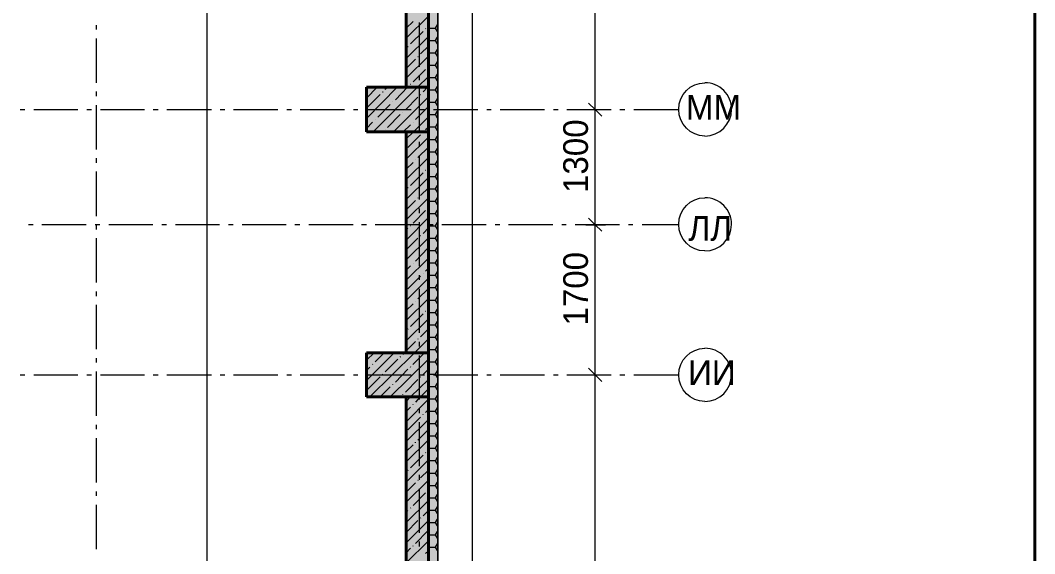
# Model space of a CAD drawing. Header units: millimetres. Extents: x -401725 to 250493, y 305116 to 802890.
# Drawn here: x -375094.681 to -375090.17, y 508977.496 to 508979.87 of the extents above; entities that cross this region are included whole.
import ezdxf

# ---------------------------------------------------------------- set-up
doc = ezdxf.new("R2010")
doc.units = ezdxf.units.MM
doc.layers.add('PDF _Геометрия', color=7, linetype='Continuous', true_color=0x1d1d1d)
doc.layers.add('PDF _Сплошная заливка', color=7, linetype='Continuous', true_color=0xffffff)
doc.layers.add('PDF _Текст', color=7, linetype='Continuous')

msp = doc.modelspace()

# ---------------------------------------------------------------- linework, layer by layer
at = {"layer": 'PDF _Геометрия', "color": 7, "lineweight": 40}
for points in [[(-375090.1697, 508991.0455), (-375090.1697, 508958.3295)], [(-375092.8663, 508980.5755), (-375092.8663, 508979.5721), (-375093.1414, 508979.5721)], [(-375092.9646, 508980.5754), (-375092.9646, 508979.5721)], [(-375093.1415, 508979.5721), (-375093.1415, 508979.3738)], [(-375092.9646, 508979.3738), (-375092.8663, 508979.3738), (-375092.8663, 508979.5721)], [(-375092.9646, 508979.5721), (-375092.8663, 508979.5721)], [(-375093.1414, 508979.3738), (-375092.8663, 508979.3738)], [(-375092.8663, 508979.3738), (-375092.8663, 508978.3904), (-375093.1414, 508978.3904)], [(-375092.9646, 508979.3738), (-375092.9646, 508978.3904)], [(-375093.1415, 508978.3905), (-375093.1415, 508978.1938)], [(-375092.9646, 508978.1938), (-375092.8663, 508978.1938), (-375092.8663, 508978.3904)], [(-375092.9646, 508978.3904), (-375092.8663, 508978.3904)], [(-375093.1414, 508978.1938), (-375092.8663, 508978.1938)], [(-375092.8663, 508978.1938), (-375092.8663, 508977.2087), (-375093.1414, 508977.2087)], [(-375092.9646, 508978.1938), (-375092.9646, 508977.2088)]]:
    msp.add_lwpolyline(points, dxfattribs=at)
at = {"layer": 'PDF _Геометрия', "color": 8, "lineweight": 9, "true_color": 0x808080}
msp.add_lwpolyline([(-375093.8513, 508988.3288), (-375093.8513, 508972.0015)], dxfattribs=at)
at = {"layer": 'PDF _Геометрия', "color": 7, "lineweight": 9}
for points in [[(-375092.8263, 508987.8988), (-375092.8263, 508970.4574)], [(-375092.8231, 508970.4571), (-375092.8231, 508987.9018)], [(-375092.8663, 508987.8605), (-375092.8663, 508970.4566)], [(-375092.8663, 508987.8588), (-375092.8663, 508970.4566)], [(-375092.6696, 508972.5637), (-375092.6696, 508986.9375)], [(-375092.1663, 508979.4738), (-375092.1246, 508979.4738), (-375092.1246, 508980.7321)], [(-375092.9646, 508979.5721), (-375092.9646, 508980.5754)], [(-375092.9065, 508979.6638), (-375092.9065, 508979.8605)], [(-375094.3431, 508979.8288), (-375094.3431, 508979.8488)], [(-375094.3431, 508979.5921), (-375094.3431, 508979.7888)], [(-375092.9065, 508979.6038), (-375092.9065, 508979.6255)], [(-375094.3431, 508979.5321), (-375094.3431, 508979.5538)], [(-375093.1415, 508979.3738), (-375093.1415, 508979.5721)], [(-375092.9065, 508979.3688), (-375092.9065, 508979.5655)], [(-375094.3431, 508979.2954), (-375094.3431, 508979.4921)], [(-375094.6814, 508979.4738), (-375094.6615, 508979.4738)], [(-375094.6216, 508979.4738), (-375094.4248, 508979.4738)], [(-375094.3848, 508979.4738), (-375094.3648, 508979.4738)], [(-375094.3247, 508979.4738), (-375094.1282, 508979.4738)], [(-375094.0899, 508979.4738), (-375094.0681, 508979.4738)], [(-375094.0299, 508979.4738), (-375093.8315, 508979.4738)], [(-375093.7931, 508979.4738), (-375093.7715, 508979.4738)], [(-375093.7331, 508979.4738), (-375093.5365, 508979.4738)], [(-375093.4966, 508979.4738), (-375093.4748, 508979.4738)], [(-375093.4364, 508979.4738), (-375093.2398, 508979.4738)], [(-375093.1998, 508979.4738), (-375093.1798, 508979.4738)], [(-375093.1398, 508979.4738), (-375092.9432, 508979.4738)], [(-375092.9031, 508979.4738), (-375092.8831, 508979.4738)], [(-375092.8431, 508979.4738), (-375092.6465, 508979.4738)], [(-375092.6065, 508979.4738), (-375092.5865, 508979.4738)], [(-375092.5464, 508979.4738), (-375092.3498, 508979.4738)], [(-375092.3097, 508979.4738), (-375092.2898, 508979.4738)], [(-375092.2499, 508979.4738), (-375092.0532, 508979.4738)], [(-375092.1663, 508978.9604), (-375092.1246, 508978.9604), (-375092.1246, 508979.4738)], [(-375092.1248, 508979.4738), (-375092.0782, 508979.4738)], [(-375092.0149, 508979.4738), (-375091.9931, 508979.4738)], [(-375091.953, 508979.4738), (-375091.7546, 508979.4738)], [(-375092.9646, 508978.3904), (-375092.9646, 508979.3737)], [(-375092.9065, 508979.3072), (-375092.9065, 508979.3288)], [(-375092.9065, 508979.0722), (-375092.9065, 508979.2688)], [(-375094.3431, 508979.2354), (-375094.3431, 508979.2571)], [(-375094.3431, 508978.9988), (-375094.3431, 508979.1971)], [(-375092.9065, 508979.0121), (-375092.9065, 508979.0321)], [(-375094.6248, 508978.9605), (-375094.6447, 508978.9605)], [(-375094.3882, 508978.9605), (-375094.5848, 508978.9605)], [(-375094.3281, 508978.9605), (-375094.3482, 508978.9605)], [(-375094.3431, 508978.9388), (-375094.3431, 508978.9605)], [(-375094.0915, 508978.9605), (-375094.2882, 508978.9605)], [(-375094.0315, 508978.9605), (-375094.0514, 508978.9605)], [(-375093.7948, 508978.9605), (-375093.9916, 508978.9605)], [(-375093.7348, 508978.9605), (-375093.7549, 508978.9605)], [(-375093.4982, 508978.9605), (-375093.695, 508978.9605)], [(-375093.4381, 508978.9605), (-375093.4597, 508978.9605)], [(-375093.2015, 508978.9605), (-375093.3983, 508978.9605)], [(-375093.1415, 508978.9605), (-375093.1632, 508978.9605)], [(-375092.9049, 508978.9605), (-375093.1033, 508978.9605)], [(-375092.9065, 508978.7755), (-375092.9065, 508978.9721)], [(-375092.8448, 508978.9605), (-375092.8664, 508978.9605)], [(-375092.6098, 508978.9605), (-375092.8066, 508978.9605)], [(-375092.5482, 508978.9605), (-375092.5699, 508978.9605)], [(-375092.3132, 508978.9605), (-375092.5099, 508978.9605)], [(-375092.2531, 508978.9605), (-375092.2731, 508978.9605)], [(-375092.0165, 508978.9605), (-375092.2132, 508978.9605)], [(-375092.1663, 508978.2921), (-375092.1246, 508978.2921), (-375092.1246, 508978.9604)], [(-375092.1248, 508978.9605), (-375092.0782, 508978.9605)], [(-375091.9565, 508978.9605), (-375091.9765, 508978.9605)], [(-375091.7546, 508978.9604), (-375091.9162, 508978.9604)], [(-375094.3431, 508978.7038), (-375094.3431, 508978.9004)], [(-375092.9065, 508978.7155), (-375092.9065, 508978.7355)], [(-375094.3431, 508978.6421), (-375094.3431, 508978.6638)], [(-375092.9065, 508978.4788), (-375092.9065, 508978.6755)], [(-375094.3431, 508978.4071), (-375094.3431, 508978.6038)], [(-375092.9065, 508978.4188), (-375092.9065, 508978.4388)], [(-375094.3431, 508978.3471), (-375094.3431, 508978.3671)], [(-375093.1415, 508978.1938), (-375093.1415, 508978.3905)], [(-375092.9065, 508978.1821), (-375092.9065, 508978.3788)], [(-375094.6814, 508978.2921), (-375094.6615, 508978.2921)], [(-375094.6216, 508978.2922), (-375094.4248, 508978.2922)], [(-375094.3848, 508978.2921), (-375094.3648, 508978.2921)], [(-375094.3431, 508978.1105), (-375094.3431, 508978.3071)], [(-375094.3247, 508978.2922), (-375094.1282, 508978.2922)], [(-375094.0899, 508978.2921), (-375094.0681, 508978.2921)], [(-375094.0299, 508978.2921), (-375093.8315, 508978.2921)], [(-375093.7931, 508978.2921), (-375093.7715, 508978.2921)], [(-375093.7331, 508978.2921), (-375093.5365, 508978.2921)], [(-375093.4966, 508978.2921), (-375093.4748, 508978.2921)], [(-375093.4364, 508978.2922), (-375093.2398, 508978.2922)], [(-375093.1998, 508978.2921), (-375093.1798, 508978.2921)], [(-375093.1398, 508978.2922), (-375092.9432, 508978.2922)], [(-375092.9031, 508978.2921), (-375092.8831, 508978.2921)], [(-375092.8431, 508978.2922), (-375092.6465, 508978.2922)], [(-375092.6065, 508978.2921), (-375092.5865, 508978.2921)], [(-375092.5464, 508978.2922), (-375092.3498, 508978.2922)], [(-375092.3097, 508978.2921), (-375092.2898, 508978.2921)], [(-375092.2499, 508978.2921), (-375092.0532, 508978.2921)], [(-375092.1663, 508975.8904), (-375092.1246, 508975.8904), (-375092.1246, 508978.292)], [(-375092.1248, 508978.2921), (-375092.0782, 508978.2921)], [(-375092.0149, 508978.2921), (-375091.9931, 508978.2921)], [(-375091.953, 508978.2921), (-375091.7546, 508978.2921)], [(-375092.9646, 508977.2087), (-375092.9646, 508978.1937)], [(-375092.9065, 508978.1221), (-375092.9065, 508978.1421)], [(-375094.3431, 508978.0504), (-375094.3431, 508978.0705)], [(-375092.9065, 508977.8855), (-375092.9065, 508978.0821)], [(-375094.3431, 508977.8138), (-375094.3431, 508978.0104)], [(-375092.9065, 508977.8255), (-375092.9065, 508977.8471)], [(-375092.9065, 508977.5888), (-375092.9065, 508977.7855)], [(-375094.3431, 508977.7538), (-375094.3431, 508977.7738)], [(-375094.3431, 508977.5171), (-375094.3431, 508977.7138)], [(-375092.9065, 508977.5288), (-375092.9065, 508977.5505)]]:
    msp.add_lwpolyline(points, dxfattribs=at)
at = {"layer": 'PDF _Геометрия', "lineweight": 9}
for points in [[(-375092.9649, 508979.8354), (-375092.9347, 508979.8655)], [(-375092.9646, 508979.7904), (-375092.8663, 508979.8888)], [(-375092.9462, 508979.7654), (-375092.8896, 508979.8204)], [(-375092.8796, 508979.8321), (-375092.878, 508979.8338)], [(-375092.8679, 508979.8437), (-375092.8663, 508979.8437)], [(-375092.8663, 508979.8355), (-375092.8348, 508979.8355)], [(-375092.8347, 508979.8354), (-375092.8263, 508979.8504)], [(-375092.8263, 508979.8204), (-375092.8347, 508979.8354)], [(-375092.9646, 508979.7004), (-375092.8663, 508979.7988)], [(-375092.8663, 508979.7805), (-375092.8348, 508979.7805)], [(-375092.8347, 508979.7804), (-375092.8263, 508979.7954)], [(-375092.8263, 508979.7654), (-375092.8347, 508979.7804)], [(-375092.9581, 508979.7538), (-375092.9565, 508979.7538)], [(-375092.9013, 508979.7204), (-375092.8663, 508979.7554)], [(-375092.8663, 508979.7254), (-375092.8348, 508979.7254)], [(-375092.8347, 508979.7254), (-375092.8263, 508979.7404)], [(-375092.8263, 508979.7104), (-375092.8347, 508979.7254)], [(-375092.9648, 508979.6555), (-375092.9231, 508979.6971)], [(-375092.9646, 508979.6121), (-375092.8663, 508979.7104)], [(-375092.913, 508979.7088), (-375092.9114, 508979.7088)], [(-375092.8347, 508979.6704), (-375092.8263, 508979.6854)], [(-375092.9345, 508979.5971), (-375092.8796, 508979.6521)], [(-375092.8679, 508979.6638), (-375092.8663, 508979.6654)], [(-375092.8663, 508979.6705), (-375092.8348, 508979.6705)], [(-375092.8263, 508979.6554), (-375092.8347, 508979.6704)], [(-375092.8347, 508979.6154), (-375092.8263, 508979.6304)], [(-375092.9464, 508979.5855), (-375092.9448, 508979.5855)], [(-375092.9145, 508979.5721), (-375092.8663, 508979.6204)], [(-375092.8663, 508979.6155), (-375092.8348, 508979.6155)], [(-375092.8263, 508979.6004), (-375092.8347, 508979.6154)], [(-375093.1415, 508979.4338), (-375093.0048, 508979.5721)], [(-375093.1415, 508979.5688), (-375093.1398, 508979.5721)], [(-375093.1414, 508979.5238), (-375093.0947, 508979.5721)], [(-375093.1364, 508979.4838), (-375093.0814, 508979.5405)], [(-375093.1114, 508979.3738), (-375092.9146, 508979.5721)], [(-375093.0697, 508979.5521), (-375093.0681, 508979.5521)], [(-375093.058, 508979.5621), (-375093.0497, 508979.5721)], [(-375093.013, 508979.5171), (-375092.9597, 508979.5721)], [(-375092.9597, 508979.5721), (-375092.9581, 508979.5738)], [(-375092.9013, 508979.5404), (-375092.8997, 508979.5404)], [(-375092.8897, 508979.5521), (-375092.8698, 508979.5721)], [(-375092.8695, 508979.5721), (-375092.8663, 508979.5754)], [(-375092.8663, 508979.5605), (-375092.8348, 508979.5605)], [(-375092.8347, 508979.5604), (-375092.8263, 508979.5754)], [(-375092.8263, 508979.5454), (-375092.8347, 508979.5604)], [(-375093.0914, 508979.4388), (-375093.0363, 508979.4954)], [(-375093.0247, 508979.5071), (-375093.0247, 508979.5071)], [(-375093.0212, 508979.3738), (-375092.8663, 508979.5304)], [(-375092.9679, 508979.4721), (-375092.913, 508979.5288)], [(-375092.8663, 508979.5055), (-375092.8348, 508979.5055)], [(-375092.8347, 508979.5054), (-375092.8263, 508979.5204)], [(-375092.8263, 508979.4905), (-375092.8347, 508979.5054)], [(-375093.0482, 508979.3938), (-375092.9915, 508979.4505)], [(-375092.9798, 508979.4621), (-375092.9798, 508979.4621)], [(-375092.9231, 508979.4288), (-375092.8682, 508979.4838)], [(-375092.8663, 508979.4505), (-375092.8348, 508979.4505)], [(-375092.8347, 508979.4504), (-375092.8263, 508979.4654)], [(-375092.8263, 508979.4354), (-375092.8347, 508979.4504)], [(-375093.1416, 508979.3888), (-375093.1149, 508979.4171)], [(-375093.1032, 508979.4288), (-375093.1032, 508979.4288)], [(-375092.9782, 508979.3738), (-375092.9464, 508979.4055)], [(-375092.9347, 508979.4171), (-375092.9347, 508979.4171)], [(-375092.9328, 508979.3738), (-375092.8663, 508979.4404)], [(-375092.8347, 508979.3954), (-375092.8263, 508979.4104)], [(-375093.0581, 508979.3838), (-375093.0581, 508979.3838)], [(-375092.9649, 508979.3421), (-375092.9331, 508979.3738)], [(-375092.9579, 508979.3038), (-375092.9013, 508979.3604)], [(-375092.8896, 508979.3721), (-375092.8896, 508979.3721)], [(-375092.8795, 508979.3838), (-375092.8663, 508979.3954)], [(-375092.8663, 508979.3955), (-375092.8348, 508979.3955)], [(-375092.8263, 508979.3804), (-375092.8347, 508979.3954)], [(-375092.9646, 508979.2521), (-375092.8663, 508979.3504)], [(-375092.8663, 508979.3405), (-375092.8348, 508979.3405)], [(-375092.8347, 508979.3404), (-375092.8263, 508979.3554)], [(-375092.8263, 508979.3254), (-375092.8347, 508979.3404)], [(-375092.9129, 508979.2604), (-375092.8663, 508979.3054)], [(-375092.8663, 508979.2855), (-375092.8348, 508979.2855)], [(-375092.8347, 508979.2854), (-375092.8263, 508979.3004)], [(-375092.8263, 508979.2704), (-375092.8347, 508979.2854)], [(-375092.9649, 508979.2071), (-375092.9347, 508979.2371)], [(-375092.9646, 508979.1621), (-375092.8663, 508979.2604)], [(-375092.9231, 508979.2488), (-375092.9231, 508979.2488)], [(-375092.8663, 508979.2305), (-375092.8348, 508979.2305)], [(-375092.8347, 508979.2304), (-375092.8263, 508979.2454)], [(-375092.8263, 508979.2154), (-375092.8347, 508979.2304)], [(-375092.9462, 508979.1354), (-375092.8896, 508979.1921)], [(-375092.8796, 508979.2037), (-375092.878, 508979.2037)], [(-375092.8679, 508979.2154), (-375092.8663, 508979.2154)], [(-375092.8663, 508979.1755), (-375092.8348, 508979.1755)], [(-375092.8347, 508979.1754), (-375092.8263, 508979.1904)], [(-375092.8263, 508979.1604), (-375092.8347, 508979.1754)], [(-375092.9646, 508979.0721), (-375092.8663, 508979.1704)], [(-375092.8347, 508979.1204), (-375092.8263, 508979.1354)], [(-375092.9581, 508979.1255), (-375092.9565, 508979.1255)], [(-375092.9013, 508979.0904), (-375092.8663, 508979.1254)], [(-375092.8663, 508979.1204), (-375092.8348, 508979.1204)], [(-375092.8263, 508979.1054), (-375092.8347, 508979.1204)], [(-375092.9648, 508979.0271), (-375092.9231, 508979.0688)], [(-375092.9646, 508978.9821), (-375092.8663, 508979.0804)], [(-375092.913, 508979.0805), (-375092.9114, 508979.0805)], [(-375092.8663, 508979.0655), (-375092.8348, 508979.0655)], [(-375092.8347, 508979.0654), (-375092.8263, 508979.0804)], [(-375092.8263, 508979.0504), (-375092.8347, 508979.0654)], [(-375092.9345, 508978.9671), (-375092.8796, 508979.0237)], [(-375092.8679, 508979.0354), (-375092.8663, 508979.0354)], [(-375092.8663, 508979.0105), (-375092.8348, 508979.0105)], [(-375092.8347, 508979.0104), (-375092.8263, 508979.0254)], [(-375092.8263, 508978.9954), (-375092.8347, 508979.0104)], [(-375092.9646, 508978.8921), (-375092.8663, 508978.9921)], [(-375092.9464, 508978.9571), (-375092.9448, 508978.9571)], [(-375092.8663, 508978.9555), (-375092.8348, 508978.9555)], [(-375092.8347, 508978.9554), (-375092.8263, 508978.9704)], [(-375092.8263, 508978.9404), (-375092.8347, 508978.9554)], [(-375092.9648, 508978.9371), (-375092.9581, 508978.9455)], [(-375092.9013, 508978.9121), (-375092.8997, 508978.9121)], [(-375092.8897, 508978.9221), (-375092.8663, 508978.9471)], [(-375092.8347, 508978.9004), (-375092.8263, 508978.9154)], [(-375092.9647, 508978.8488), (-375092.913, 508978.9004)], [(-375092.9646, 508978.8037), (-375092.8663, 508978.9021)], [(-375092.8663, 508978.9005), (-375092.8348, 508978.9005)], [(-375092.8263, 508978.8854), (-375092.8347, 508978.9004)], [(-375092.8347, 508978.8454), (-375092.8263, 508978.8604)], [(-375092.9231, 508978.7988), (-375092.8682, 508978.8555)], [(-375092.8663, 508978.8455), (-375092.8348, 508978.8455)], [(-375092.8263, 508978.8304), (-375092.8347, 508978.8454)], [(-375092.9647, 508978.7588), (-375092.9464, 508978.7771)], [(-375092.9646, 508978.7137), (-375092.8663, 508978.8121)], [(-375092.9347, 508978.7888), (-375092.9347, 508978.7888)], [(-375092.8663, 508978.7905), (-375092.8348, 508978.7905)], [(-375092.8347, 508978.7904), (-375092.8263, 508978.8054)], [(-375092.8263, 508978.7754), (-375092.8347, 508978.7904)], [(-375092.9579, 508978.6754), (-375092.9013, 508978.7321)], [(-375092.8896, 508978.7438), (-375092.8896, 508978.7438)], [(-375092.8795, 508978.7538), (-375092.8663, 508978.7671)], [(-375092.8663, 508978.7355), (-375092.8348, 508978.7355)], [(-375092.8347, 508978.7354), (-375092.8263, 508978.7504)], [(-375092.8263, 508978.7204), (-375092.8347, 508978.7354)], [(-375092.9646, 508978.6238), (-375092.8663, 508978.7221)], [(-375092.8663, 508978.6805), (-375092.8348, 508978.6805)], [(-375092.8347, 508978.6804), (-375092.8263, 508978.6954)], [(-375092.8263, 508978.6654), (-375092.8347, 508978.6804)], [(-375092.9129, 508978.6304), (-375092.8663, 508978.6771)], [(-375092.8347, 508978.6254), (-375092.8263, 508978.6404)], [(-375092.9649, 508978.5788), (-375092.9347, 508978.6088)], [(-375092.9646, 508978.5338), (-375092.8663, 508978.6321)], [(-375092.9231, 508978.6205), (-375092.9231, 508978.6205)], [(-375092.8663, 508978.6255), (-375092.8348, 508978.6255)], [(-375092.8263, 508978.6104), (-375092.8347, 508978.6254)], [(-375092.9462, 508978.5071), (-375092.8896, 508978.5638)], [(-375092.8796, 508978.5754), (-375092.878, 508978.5754)], [(-375092.8679, 508978.5854), (-375092.8663, 508978.5871)], [(-375092.8663, 508978.5705), (-375092.8348, 508978.5705)], [(-375092.8347, 508978.5704), (-375092.8263, 508978.5854)], [(-375092.8263, 508978.5554), (-375092.8347, 508978.5704)], [(-375092.9646, 508978.4437), (-375092.8663, 508978.5421)], [(-375092.8663, 508978.5154), (-375092.8348, 508978.5154)], [(-375092.8347, 508978.5154), (-375092.8263, 508978.5304)], [(-375092.8263, 508978.5004), (-375092.8347, 508978.5154)], [(-375092.9581, 508978.4955), (-375092.9565, 508978.4971)], [(-375092.9013, 508978.4621), (-375092.8663, 508978.4971)], [(-375092.8663, 508978.4605), (-375092.8348, 508978.4605)], [(-375092.8347, 508978.4604), (-375092.8263, 508978.4754)], [(-375092.8263, 508978.4454), (-375092.8347, 508978.4604)], [(-375092.9648, 508978.3988), (-375092.9231, 508978.4405)], [(-375092.928, 508978.3904), (-375092.8663, 508978.4521)], [(-375092.913, 508978.4521), (-375092.9114, 508978.4521)], [(-375092.8347, 508978.4054), (-375092.8263, 508978.4204)], [(-375093.1414, 508978.2672), (-375093.0181, 508978.3905)], [(-375093.1413, 508978.3571), (-375093.1081, 508978.3905)], [(-375093.1262, 508978.1938), (-375092.9279, 508978.3904)], [(-375093.1029, 508978.3504), (-375093.063, 508978.3904)], [(-375092.9912, 508978.3721), (-375092.9896, 508978.3737)], [(-375092.9798, 508978.3838), (-375092.973, 508978.3905)], [(-375092.9348, 508978.3388), (-375092.8831, 508978.3905)], [(-375092.8828, 508978.3904), (-375092.8796, 508978.3954)], [(-375092.8679, 508978.4071), (-375092.8663, 508978.4071)], [(-375092.8663, 508978.4055), (-375092.8348, 508978.4055)], [(-375092.8263, 508978.3904), (-375092.8347, 508978.4054)], [(-375092.8347, 508978.3504), (-375092.8263, 508978.3654)], [(-375093.1413, 508978.3121), (-375093.1263, 508978.3271)], [(-375093.1146, 508978.3387), (-375093.113, 508978.3404)], [(-375093.058, 508978.3054), (-375093.0029, 508978.3621)], [(-375093.0363, 508978.1938), (-375092.8663, 508978.3621)], [(-375092.9464, 508978.3271), (-375092.9448, 508978.3288)], [(-375092.8663, 508978.3505), (-375092.8348, 508978.3505)], [(-375092.8263, 508978.3354), (-375092.8347, 508978.3504)], [(-375093.1364, 508978.2271), (-375093.0814, 508978.2838)], [(-375093.0697, 508978.2938), (-375093.0681, 508978.2955)], [(-375093.0132, 508978.2605), (-375092.9581, 508978.3171)], [(-375092.9013, 508978.2838), (-375092.8997, 508978.2838)], [(-375092.8897, 508978.2937), (-375092.8663, 508978.3171)], [(-375092.8663, 508978.2955), (-375092.8348, 508978.2955)], [(-375092.8347, 508978.2954), (-375092.8263, 508978.3104)], [(-375092.8263, 508978.2804), (-375092.8347, 508978.2954)], [(-375093.0814, 508978.1938), (-375093.0363, 508978.2388)], [(-375093.0247, 508978.2488), (-375093.0247, 508978.2504)], [(-375092.9679, 508978.2154), (-375092.913, 508978.2721)], [(-375092.9463, 508978.1938), (-375092.8663, 508978.2721)], [(-375092.8663, 508978.2405), (-375092.8348, 508978.2405)], [(-375092.8347, 508978.2404), (-375092.8263, 508978.2554)], [(-375092.8263, 508978.2254), (-375092.8347, 508978.2404)], [(-375092.9798, 508978.2038), (-375092.9798, 508978.2055)], [(-375092.9647, 508978.1738), (-375092.9464, 508978.1938)], [(-375092.9646, 508978.0837), (-375092.8663, 508978.1838)], [(-375092.9229, 508978.1704), (-375092.9013, 508978.1938)], [(-375092.9016, 508978.1938), (-375092.8682, 508978.2272)], [(-375092.8663, 508978.1855), (-375092.8348, 508978.1855)], [(-375092.8347, 508978.1854), (-375092.8263, 508978.2004)], [(-375092.8263, 508978.1704), (-375092.8347, 508978.1854)], [(-375092.9647, 508978.1288), (-375092.9464, 508978.1488)], [(-375092.9347, 508978.1588), (-375092.9347, 508978.1605)], [(-375092.8795, 508978.1254), (-375092.8663, 508978.1387)], [(-375092.8347, 508978.1304), (-375092.8263, 508978.1454)], [(-375092.9646, 508977.9954), (-375092.8663, 508978.0937)], [(-375092.9579, 508978.0471), (-375092.9013, 508978.1038)], [(-375092.8896, 508978.1138), (-375092.8896, 508978.1154)], [(-375092.8663, 508978.1305), (-375092.8348, 508978.1305)], [(-375092.8263, 508978.1154), (-375092.8347, 508978.1304)], [(-375092.9129, 508978.0021), (-375092.8663, 508978.0487)], [(-375092.8663, 508978.0755), (-375092.8348, 508978.0755)], [(-375092.8347, 508978.0754), (-375092.8263, 508978.0904)], [(-375092.8263, 508978.0604), (-375092.8347, 508978.0754)], [(-375092.9646, 508977.9054), (-375092.8663, 508978.0038)], [(-375092.8663, 508978.0205), (-375092.8348, 508978.0205)], [(-375092.8347, 508978.0204), (-375092.8263, 508978.0354)], [(-375092.8263, 508978.0054), (-375092.8347, 508978.0204)], [(-375092.9649, 508977.9505), (-375092.9347, 508977.9805)], [(-375092.9231, 508977.9905), (-375092.9231, 508977.9921)], [(-375092.8679, 508977.9571), (-375092.8663, 508977.9588)], [(-375092.8663, 508977.9655), (-375092.8348, 508977.9655)], [(-375092.8347, 508977.9654), (-375092.8263, 508977.9804)], [(-375092.8263, 508977.9504), (-375092.8347, 508977.9654)], [(-375092.9646, 508977.8154), (-375092.8663, 508977.9138)], [(-375092.9462, 508977.8788), (-375092.8896, 508977.9354)], [(-375092.8796, 508977.9454), (-375092.878, 508977.9471)], [(-375092.8347, 508977.9104), (-375092.8263, 508977.9254)], [(-375092.9581, 508977.8671), (-375092.9565, 508977.8688)], [(-375092.9013, 508977.8338), (-375092.8663, 508977.8688)], [(-375092.8663, 508977.9105), (-375092.8348, 508977.9105)], [(-375092.8263, 508977.8954), (-375092.8347, 508977.9104)], [(-375092.8347, 508977.8554), (-375092.8263, 508977.8704)], [(-375092.9646, 508977.7254), (-375092.8663, 508977.8237)], [(-375092.913, 508977.8221), (-375092.9114, 508977.8238)], [(-375092.8663, 508977.8555), (-375092.8348, 508977.8555)], [(-375092.8263, 508977.8404), (-375092.8347, 508977.8554)], [(-375092.9648, 508977.7704), (-375092.9231, 508977.8121)], [(-375092.8679, 508977.7771), (-375092.8663, 508977.7787)], [(-375092.8663, 508977.8005), (-375092.8348, 508977.8005)], [(-375092.8347, 508977.8004), (-375092.8263, 508977.8154)], [(-375092.8263, 508977.7854), (-375092.8347, 508977.8004)], [(-375092.9646, 508977.6354), (-375092.8663, 508977.7337)], [(-375092.9345, 508977.7104), (-375092.8796, 508977.7671)], [(-375092.8663, 508977.7455), (-375092.8348, 508977.7455)], [(-375092.8347, 508977.7454), (-375092.8263, 508977.7604)], [(-375092.8263, 508977.7304), (-375092.8347, 508977.7454)], [(-375092.9648, 508977.6805), (-375092.9581, 508977.6888)], [(-375092.9464, 508977.6988), (-375092.9448, 508977.7005)], [(-375092.8897, 508977.6654), (-375092.8663, 508977.6888)], [(-375092.8663, 508977.6905), (-375092.8348, 508977.6905)], [(-375092.8347, 508977.6904), (-375092.8263, 508977.7054)], [(-375092.8263, 508977.6754), (-375092.8347, 508977.6904)], [(-375092.9647, 508977.5904), (-375092.913, 508977.6438)], [(-375092.9646, 508977.5454), (-375092.8663, 508977.6438)], [(-375092.9013, 508977.6538), (-375092.8997, 508977.6554)], [(-375092.8347, 508977.6354), (-375092.8263, 508977.6504)], [(-375092.9231, 508977.5421), (-375092.8682, 508977.5988)], [(-375092.8663, 508977.6355), (-375092.8348, 508977.6355)], [(-375092.8263, 508977.6204), (-375092.8347, 508977.6354)], [(-375092.9646, 508977.4554), (-375092.8663, 508977.5538)], [(-375092.8663, 508977.5805), (-375092.8348, 508977.5805)], [(-375092.8347, 508977.5804), (-375092.8263, 508977.5954)], [(-375092.8263, 508977.5654), (-375092.8347, 508977.5804)], [(-375092.9647, 508977.5004), (-375092.9464, 508977.5205)], [(-375092.9347, 508977.5305), (-375092.9347, 508977.5321)], [(-375092.8795, 508977.4971), (-375092.8663, 508977.5087)], [(-375092.8663, 508977.5255), (-375092.8348, 508977.5255)], [(-375092.8347, 508977.5254), (-375092.8263, 508977.5404)], [(-375092.8263, 508977.5104), (-375092.8347, 508977.5254)]]:
    msp.add_lwpolyline(points, dxfattribs=at)
at = {"layer": 'PDF _Геометрия', "color": 7, "lineweight": 9}
for points in [[(-375091.6363, 508979.3554, 0.412011), (-375091.518, 508979.4738, 0.417302), (-375091.6363, 508979.5921)], [(-375091.6363, 508978.8438, 0.411923), (-375091.518, 508978.9621, 0.417253), (-375091.6363, 508979.0804)], [(-375091.6363, 508978.1738, 0.412011), (-375091.518, 508978.2921, 0.417214), (-375091.6363, 508978.4104)]]:
    msp.add_lwpolyline(points, format="xyb", dxfattribs=at)
at = {"layer": 'PDF _Геометрия', "color": 7, "lineweight": 18}
for points in [[(-375092.1246, 508979.4738), (-375092.1545, 508979.5021)], [(-375092.1246, 508979.4738), (-375092.0947, 508979.4438)], [(-375092.1246, 508978.9604), (-375092.1545, 508978.9904)], [(-375092.1246, 508978.9605), (-375092.0947, 508978.9321)], [(-375092.1246, 508978.2921), (-375092.1545, 508978.3221)], [(-375092.1246, 508978.2921), (-375092.0947, 508978.2621)]]:
    msp.add_lwpolyline(points, dxfattribs=at)
at = {"layer": 'PDF _Геометрия', "color": 7, "lineweight": 9}
for points in [[(-375091.7529, 508979.4738), (-375091.7529, 508979.5404), (-375091.7013, 508979.5921), (-375091.6363, 508979.5921)], [(-375091.6363, 508979.3554), (-375091.7013, 508979.3554), (-375091.7529, 508979.4088), (-375091.7529, 508979.4738)], [(-375091.7529, 508978.9621), (-375091.7529, 508979.0288), (-375091.7013, 508979.0804), (-375091.6363, 508979.0804)], [(-375091.6363, 508978.8438), (-375091.7013, 508978.8438), (-375091.7529, 508978.8971), (-375091.7529, 508978.9621)], [(-375091.7529, 508978.2921), (-375091.7529, 508978.3588), (-375091.7013, 508978.4104), (-375091.6363, 508978.4104)], [(-375091.6363, 508978.1738), (-375091.7013, 508978.1738), (-375091.7529, 508978.2271), (-375091.7529, 508978.2921)]]:
    msp.add_open_spline(points, degree=3, dxfattribs=at)
at = {"layer": 'PDF _Сплошная заливка', "lineweight": 5, "transparency": 33554559}
for points in [[(-375092.8663, 508987.8988), (-375092.8263, 508987.8988), (-375092.8663, 508970.4574), (-375092.8263, 508970.4574)], [(-375092.9646, 508980.5754), (-375092.8663, 508980.5754), (-375092.9646, 508979.5721), (-375092.8663, 508979.5721)], [(-375093.1414, 508979.5721), (-375092.8663, 508979.5721), (-375093.1414, 508979.3738), (-375092.8663, 508979.3738)], [(-375092.9646, 508979.3738), (-375092.8663, 508979.3738), (-375092.9646, 508978.3904), (-375092.8663, 508978.3904)], [(-375093.1414, 508978.3904), (-375092.8663, 508978.3904), (-375093.1414, 508978.1938), (-375092.8663, 508978.1938)], [(-375092.9646, 508978.1938), (-375092.8663, 508978.1938), (-375092.9646, 508977.2087), (-375092.8663, 508977.2087)]]:
    msp.add_solid(points, dxfattribs=at)

# ---------------------------------------------------------------- texts
at = {"layer": 'PDF _Текст', "char_height": 0.11034, "attachment_point": 4, "style": ''}
for s, insert in [('ММ', (-375091.7214, 508979.4834)), ('ЛЛ', (-375091.7097, 508978.9434)), ('ИИ', (-375091.7114, 508978.3018))]:
    msp.add_mtext(s, dxfattribs=dict(at, insert=insert))
at = {"layer": 'PDF _Текст', "char_height": 0.11009, "attachment_point": 4, "rotation": 90, "style": ''}
for s, insert in [('1300', (-375092.2109, 508979.1018)), ('1700', (-375092.2109, 508978.5118))]:
    msp.add_mtext(s, dxfattribs=dict(at, insert=insert))

doc.saveas('drawing.dxf')
